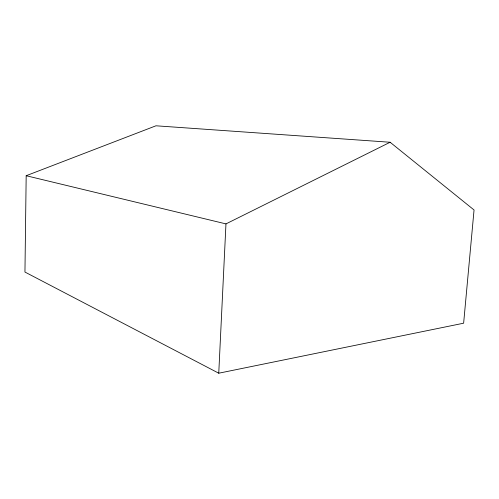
<?xml version="1.0" encoding="UTF-8"?>
<svg xmlns="http://www.w3.org/2000/svg" width="499" height="499" viewBox="0 0 499 499"><rect width="100%" height="100%" fill="white"/><g stroke="black" fill="none" stroke-linecap="round" stroke-linejoin="round"><path stroke-width="0.75" d="M26.179 175.717L24.95 272.055L218.755 373.208L463.633 323.202L474.05 209.979L390.118 142.246L155.969 125.792L26.179 175.717L225.966 223.895L390.118 142.246M218.755 373.208L225.966 223.895"/></g></svg>
